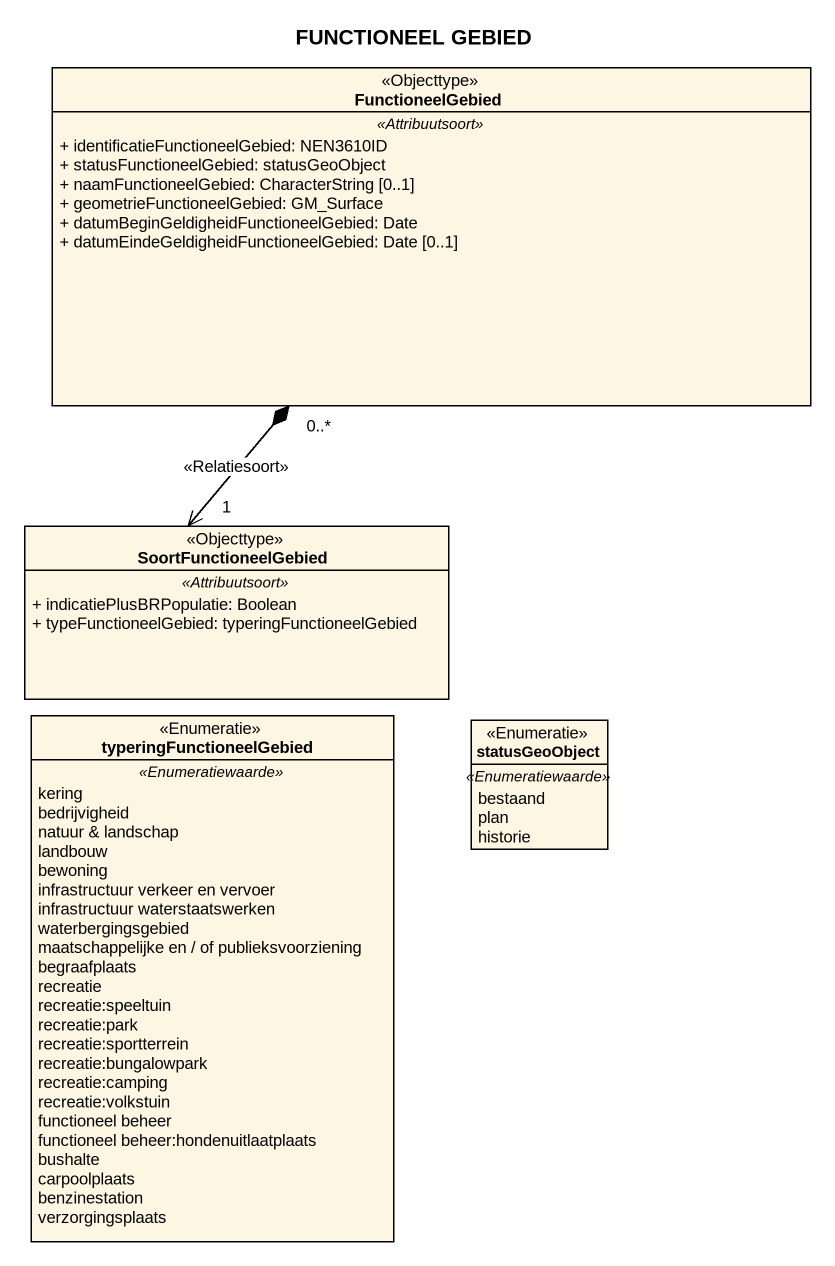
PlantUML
@startuml
title FUNCTIONEEL GEBIED
hide circle
hide empty members
skinparam classAttributeIconSize 0
class FunctioneelGebied <<Objecttype>> {
  .. <<Attribuutsoort>> ..
  + identificatieFunctioneelGebied: NEN3610ID
  + statusFunctioneelGebied: statusGeoObject
  + naamFunctioneelGebied: CharacterString [0..1]
  + geometrieFunctioneelGebied: GM_Surface
  + datumBeginGeldigheidFunctioneelGebied: Date
  + datumEindeGeldigheidFunctioneelGebied: Date [0..1]
}
class SoortFunctioneelGebied <<Objecttype>> {
  .. <<Attribuutsoort>> ..
  + indicatiePlusBRPopulatie: Boolean
  + typeFunctioneelGebied: typeringFunctioneelGebied
}
enum typeringFunctioneelGebied <<Enumeratie>> {
  .. <<Enumeratiewaarde>> ..
  kering
  bedrijvigheid
  natuur & landschap
  landbouw
  bewoning
  infrastructuur verkeer en vervoer
  infrastructuur waterstaatswerken
  waterbergingsgebied
  maatschappelijke en / of publieksvoorziening
  begraafplaats
  recreatie
  recreatie:speeltuin
  recreatie:park
  recreatie:sportterrein
  recreatie:bungalowpark
  recreatie:camping
  recreatie:volkstuin
  functioneel beheer
  functioneel beheer:hondenuitlaatplaats
  bushalte
  carpoolplaats
  benzinestation
  verzorgingsplaats
}
enum statusGeoObject <<Enumeratie>> {
  .. <<Enumeratiewaarde>> ..
  bestaand
  plan
  historie
}
FunctioneelGebied "0..*" *--> "1" SoortFunctioneelGebied : <<Relatiesoort>>
@enduml
